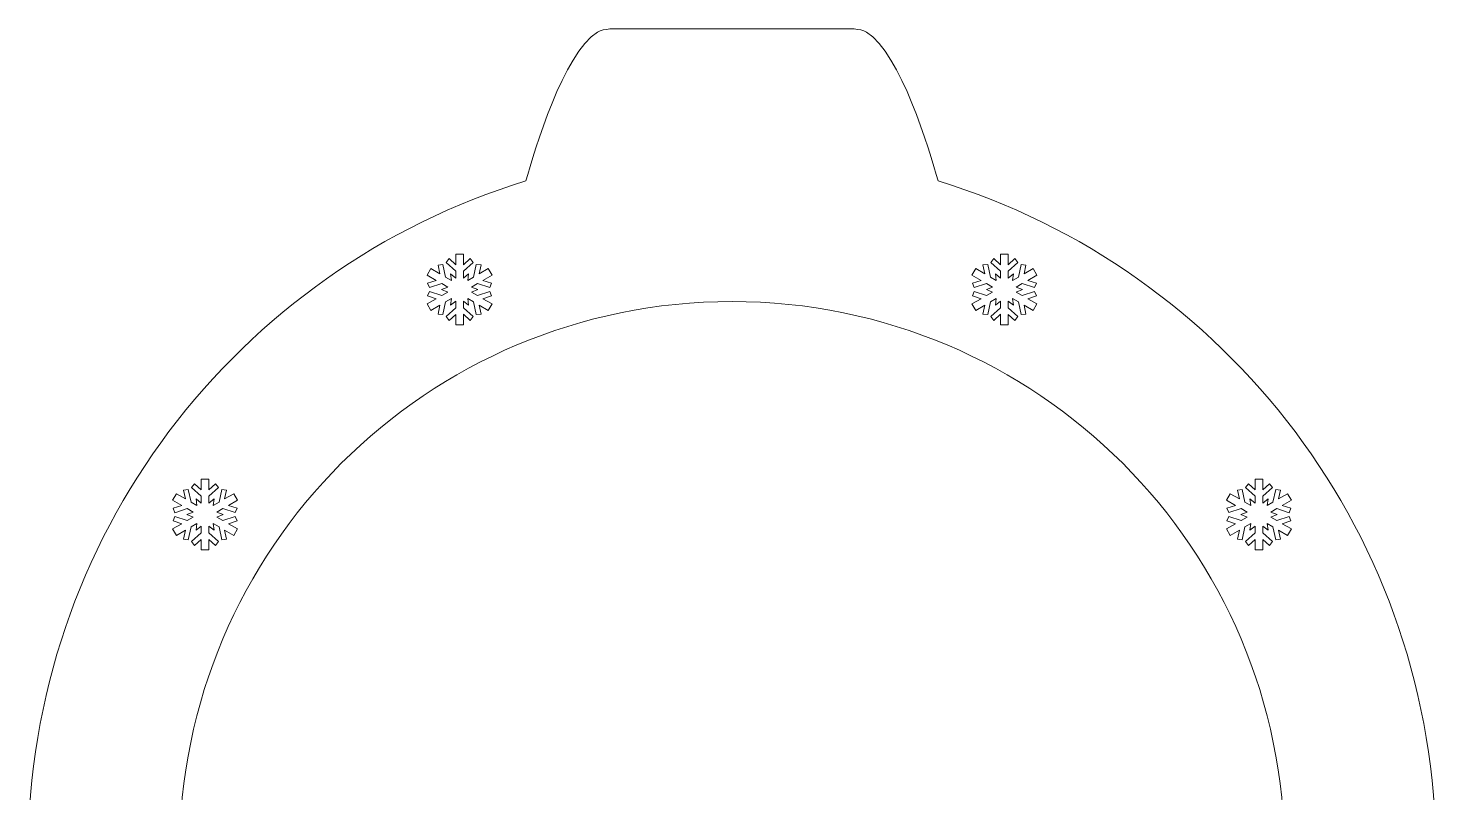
# Model space of a CAD drawing. Header units: centimetres. Extents: x -78 to 86, y -19 to 11.
# Drawn here: x -78.25 to -50.19, y -4.02 to 11.23 of the extents above; entities that cross this region are included whole.
import ezdxf

# ---------------------------------------------------------------- set-up
doc = ezdxf.new("R2010")
doc.units = ezdxf.units.CM
doc.header["$MEASUREMENT"] = 0
doc.layers.add('layer 1', color=7, linetype='Continuous')

msp = doc.modelspace()

# ---------------------------------------------------------------- linework, layer by layer
at = {"layer": 'layer 1', "color": 230, "lineweight": 9}
for points, knots in [([(-64.21886, 11.21754), (-64.21886, 11.21754), (-66.37384, 11.21754), (-66.37384, 11.21754), (-66.37384, 11.21754), (-66.55862, 11.21754), (-66.76647, 11.23054), (-66.89794, 11.15018), (-66.89794, 11.15018), (-67.58536, 10.73002), (-68.15182, 8.79313), (-68.32711, 8.18493), (-68.32711, 8.18493), (-68.32711, 8.18493), (-68.32596, 8.18457), (-68.32596, 8.18457), (-68.32596, 8.18457), (-74.06984, 6.4285), (-78.24772, 1.08602), (-78.24772, -5.23281), (-78.24772, -5.23281), (-78.24772, -12.98073), (-71.96678, -19.26166), (-64.21886, -19.26166), (-64.21886, -19.26166), (-56.47093, -19.26166), (-50.19001, -12.98073), (-50.19001, -5.23281), (-50.19001, -5.23281), (-50.19001, 1.08602), (-54.36786, 6.4285), (-60.11176, 8.18457), (-60.11176, 8.18457), (-60.11176, 8.18457), (-60.11061, 8.18493), (-60.11061, 8.18493), (-60.11061, 8.18493), (-60.2859, 8.79313), (-60.85236, 10.73002), (-61.53978, 11.15018), (-61.53978, 11.15018), (-61.67125, 11.23054), (-61.8791, 11.21754), (-62.06388, 11.21754), (-62.06388, 11.21754), (-62.06388, 11.21754), (-64.21886, 11.21754), (-64.21886, 11.21754)], [0, 0, 0, 0, 0.07692308, 0.07692308, 0.07692308, 0.07692308, 0.15384615, 0.15384615, 0.15384615, 0.15384615, 0.23076923, 0.23076923, 0.23076923, 0.23076923, 0.30769231, 0.30769231, 0.30769231, 0.30769231, 0.38461538, 0.38461538, 0.38461538, 0.38461538, 0.46153846, 0.46153846, 0.46153846, 0.46153846, 0.53846154, 0.53846154, 0.53846154, 0.53846154, 0.61538462, 0.61538462, 0.61538462, 0.61538462, 0.69230769, 0.69230769, 0.69230769, 0.69230769, 0.76923077, 0.76923077, 0.76923077, 0.76923077, 0.84615385, 0.84615385, 0.84615385, 0.84615385, 1, 1, 1, 1]), ([(-69.80986, 5.83992), (-69.80986, 5.83992), (-69.92735, 5.77209), (-69.92735, 5.77209), (-69.92735, 5.77209), (-69.92735, 5.77209), (-69.98139, 5.51816), (-69.98139, 5.51816), (-69.98139, 5.51816), (-69.98139, 5.51816), (-70.07692, 5.53043), (-70.07692, 5.53043), (-70.07692, 5.53043), (-70.07692, 5.53043), (-70.03923, 5.70748), (-70.03923, 5.70748), (-70.03923, 5.70748), (-70.03923, 5.70748), (-70.21976, 5.60326), (-70.21976, 5.60326), (-70.21976, 5.60326), (-70.21976, 5.60326), (-70.29437, 5.73249), (-70.29437, 5.73249), (-70.29437, 5.73249), (-70.29437, 5.73249), (-70.11387, 5.8367), (-70.11387, 5.8367), (-70.11387, 5.8367), (-70.11387, 5.8367), (-70.2858, 5.89249), (-70.2858, 5.89249), (-70.2858, 5.89249), (-70.2858, 5.89249), (-70.24868, 5.98137), (-70.24868, 5.98137), (-70.24868, 5.98137), (-70.24868, 5.98137), (-70.00196, 5.9013), (-70.00196, 5.9013), (-70.00196, 5.9013), (-70.00196, 5.9013), (-69.88444, 5.96916), (-69.88444, 5.96916), (-69.88444, 5.96916), (-69.88444, 5.96916), (-70.00837, 6.0194), (-70.00837, 6.0194), (-70.00837, 6.0194), (-70.00837, 6.0194), (-69.88446, 6.06963), (-69.88446, 6.06963), (-69.88446, 6.06963), (-69.88446, 6.06963), (-70.00196, 6.13746), (-70.00196, 6.13746), (-70.00196, 6.13746), (-70.00196, 6.13746), (-70.24889, 6.0573), (-70.24889, 6.0573), (-70.24889, 6.0573), (-70.24889, 6.0573), (-70.28603, 6.14617), (-70.28603, 6.14617), (-70.28603, 6.14617), (-70.28603, 6.14617), (-70.11385, 6.20207), (-70.11385, 6.20207), (-70.11385, 6.20207), (-70.11385, 6.20207), (-70.29437, 6.30627), (-70.29437, 6.30627), (-70.29437, 6.30627), (-70.29437, 6.30627), (-70.21976, 6.4355), (-70.21976, 6.4355), (-70.21976, 6.4355), (-70.21976, 6.4355), (-70.03927, 6.33129), (-70.03927, 6.33129), (-70.03927, 6.33129), (-70.03927, 6.33129), (-70.07691, 6.5081), (-70.07691, 6.5081), (-70.07691, 6.5081), (-70.07691, 6.5081), (-69.98138, 6.52041), (-69.98138, 6.52041), (-69.98138, 6.52041), (-69.98138, 6.52041), (-69.92735, 6.26669), (-69.92735, 6.26669), (-69.92735, 6.26669), (-69.92735, 6.26669), (-69.80985, 6.19884), (-69.80985, 6.19884), (-69.80985, 6.19884), (-69.80985, 6.19884), (-69.8283, 6.33128), (-69.8283, 6.33128), (-69.8283, 6.33128), (-69.8283, 6.33128), (-69.72285, 6.2491), (-69.72285, 6.2491), (-69.72285, 6.2491), (-69.72285, 6.2491), (-69.72285, 6.38477), (-69.72285, 6.38477), (-69.72285, 6.38477), (-69.72285, 6.38477), (-69.91573, 6.55854), (-69.91573, 6.55854), (-69.91573, 6.55854), (-69.91573, 6.55854), (-69.85733, 6.63514), (-69.85733, 6.63514), (-69.85733, 6.63514), (-69.85733, 6.63514), (-69.72285, 6.51397), (-69.72285, 6.51397), (-69.72285, 6.51397), (-69.72285, 6.51397), (-69.72285, 6.72241), (-69.72285, 6.72241), (-69.72285, 6.72241), (-69.72285, 6.72241), (-69.57363, 6.72241), (-69.57363, 6.72241), (-69.57363, 6.72241), (-69.57363, 6.72241), (-69.57363, 6.514), (-69.57363, 6.514), (-69.57363, 6.514), (-69.57363, 6.514), (-69.43933, 6.635), (-69.43933, 6.635), (-69.43933, 6.635), (-69.43933, 6.635), (-69.38093, 6.5584), (-69.38093, 6.5584), (-69.38093, 6.5584), (-69.38093, 6.5584), (-69.57363, 6.38477), (-69.57363, 6.38477), (-69.57363, 6.38477), (-69.57363, 6.38477), (-69.57363, 6.2491), (-69.57363, 6.2491), (-69.57363, 6.2491), (-69.57363, 6.2491), (-69.46818, 6.33128), (-69.46818, 6.33128), (-69.46818, 6.33128), (-69.46818, 6.33128), (-69.48663, 6.19884), (-69.48663, 6.19884), (-69.48663, 6.19884), (-69.48663, 6.19884), (-69.36912, 6.26669), (-69.36912, 6.26669), (-69.36912, 6.26669), (-69.36912, 6.26669), (-69.31505, 6.52061), (-69.31505, 6.52061), (-69.31505, 6.52061), (-69.31505, 6.52061), (-69.21954, 6.50835), (-69.21954, 6.50835), (-69.21954, 6.50835), (-69.21954, 6.50835), (-69.25723, 6.33129), (-69.25723, 6.33129), (-69.25723, 6.33129), (-69.25723, 6.33129), (-69.07673, 6.4355), (-69.07673, 6.4355), (-69.07673, 6.4355), (-69.07673, 6.4355), (-69.00213, 6.30627), (-69.00213, 6.30627), (-69.00213, 6.30627), (-69.00213, 6.30627), (-69.18259, 6.20208), (-69.18259, 6.20208), (-69.18259, 6.20208), (-69.18259, 6.20208), (-69.01067, 6.14628), (-69.01067, 6.14628), (-69.01067, 6.14628), (-69.01067, 6.14628), (-69.04778, 6.05741), (-69.04778, 6.05741), (-69.04778, 6.05741), (-69.04778, 6.05741), (-69.29449, 6.13748), (-69.29449, 6.13748), (-69.29449, 6.13748), (-69.29449, 6.13748), (-69.41201, 6.06962), (-69.41201, 6.06962), (-69.41201, 6.06962), (-69.41201, 6.06962), (-69.28812, 6.0194), (-69.28812, 6.0194), (-69.28812, 6.0194), (-69.28812, 6.0194), (-69.41202, 5.96916), (-69.41202, 5.96916), (-69.41202, 5.96916), (-69.41202, 5.96916), (-69.29453, 5.90133), (-69.29453, 5.90133), (-69.29453, 5.90133), (-69.29453, 5.90133), (-69.04756, 5.98148), (-69.04756, 5.98148), (-69.04756, 5.98148), (-69.04756, 5.98148), (-69.01043, 5.89262), (-69.01043, 5.89262), (-69.01043, 5.89262), (-69.01043, 5.89262), (-69.18264, 5.83672), (-69.18264, 5.83672), (-69.18264, 5.83672), (-69.18264, 5.83672), (-69.0021, 5.7325), (-69.0021, 5.7325), (-69.0021, 5.7325), (-69.0021, 5.7325), (-69.07671, 5.60327), (-69.07671, 5.60327), (-69.07671, 5.60327), (-69.07671, 5.60327), (-69.25717, 5.70747), (-69.25717, 5.70747), (-69.25717, 5.70747), (-69.25717, 5.70747), (-69.21954, 5.53069), (-69.21954, 5.53069), (-69.21954, 5.53069), (-69.21954, 5.53069), (-69.31507, 5.5184), (-69.31507, 5.5184), (-69.31507, 5.5184), (-69.31507, 5.5184), (-69.36909, 5.77206), (-69.36909, 5.77206), (-69.36909, 5.77206), (-69.36909, 5.77206), (-69.48662, 5.83992), (-69.48662, 5.83992), (-69.48662, 5.83992), (-69.48662, 5.83992), (-69.46818, 5.70752), (-69.46818, 5.70752), (-69.46818, 5.70752), (-69.46818, 5.70752), (-69.57363, 5.78969), (-69.57363, 5.78969), (-69.57363, 5.78969), (-69.57363, 5.78969), (-69.57363, 5.65404), (-69.57363, 5.65404), (-69.57363, 5.65404), (-69.57363, 5.65404), (-69.38073, 5.48024), (-69.38073, 5.48024), (-69.38073, 5.48024), (-69.38073, 5.48024), (-69.43912, 5.40365), (-69.43912, 5.40365), (-69.43912, 5.40365), (-69.43912, 5.40365), (-69.57363, 5.52484), (-69.57363, 5.52484), (-69.57363, 5.52484), (-69.57363, 5.52484), (-69.57363, 5.31639), (-69.57363, 5.31639), (-69.57363, 5.31639), (-69.57363, 5.31639), (-69.72285, 5.31639), (-69.72285, 5.31639), (-69.72285, 5.31639), (-69.72285, 5.31639), (-69.72285, 5.52478), (-69.72285, 5.52478), (-69.72285, 5.52478), (-69.72285, 5.52478), (-69.85711, 5.4038), (-69.85711, 5.4038), (-69.85711, 5.4038), (-69.85711, 5.4038), (-69.91553, 5.48037), (-69.91553, 5.48037), (-69.91553, 5.48037), (-69.91553, 5.48037), (-69.72285, 5.65398), (-69.72285, 5.65398), (-69.72285, 5.65398), (-69.72285, 5.65398), (-69.72285, 5.78969), (-69.72285, 5.78969), (-69.72285, 5.78969), (-69.72285, 5.78969), (-69.8283, 5.70752), (-69.8283, 5.70752), (-69.8283, 5.70752), (-69.8283, 5.70752), (-69.80986, 5.83992), (-69.80986, 5.83992)], [0, 0, 0, 0, 0.01265823, 0.01265823, 0.01265823, 0.01265823, 0.02531646, 0.02531646, 0.02531646, 0.02531646, 0.03797468, 0.03797468, 0.03797468, 0.03797468, 0.05063291, 0.05063291, 0.05063291, 0.05063291, 0.06329114, 0.06329114, 0.06329114, 0.06329114, 0.07594937, 0.07594937, 0.07594937, 0.07594937, 0.08860759, 0.08860759, 0.08860759, 0.08860759, 0.10126582, 0.10126582, 0.10126582, 0.10126582, 0.11392405, 0.11392405, 0.11392405, 0.11392405, 0.12658228, 0.12658228, 0.12658228, 0.12658228, 0.13924051, 0.13924051, 0.13924051, 0.13924051, 0.15189873, 0.15189873, 0.15189873, 0.15189873, 0.16455696, 0.16455696, 0.16455696, 0.16455696, 0.17721519, 0.17721519, 0.17721519, 0.17721519, 0.18987342, 0.18987342, 0.18987342, 0.18987342, 0.20253165, 0.20253165, 0.20253165, 0.20253165, 0.21518987, 0.21518987, 0.21518987, 0.21518987, 0.2278481, 0.2278481, 0.2278481, 0.2278481, 0.24050633, 0.24050633, 0.24050633, 0.24050633, 0.25316456, 0.25316456, 0.25316456, 0.25316456, 0.26582278, 0.26582278, 0.26582278, 0.26582278, 0.27848101, 0.27848101, 0.27848101, 0.27848101, 0.29113924, 0.29113924, 0.29113924, 0.29113924, 0.30379747, 0.30379747, 0.30379747, 0.30379747, 0.3164557, 0.3164557, 0.3164557, 0.3164557, 0.32911392, 0.32911392, 0.32911392, 0.32911392, 0.34177215, 0.34177215, 0.34177215, 0.34177215, 0.35443038, 0.35443038, 0.35443038, 0.35443038, 0.36708861, 0.36708861, 0.36708861, 0.36708861, 0.37974684, 0.37974684, 0.37974684, 0.37974684, 0.39240506, 0.39240506, 0.39240506, 0.39240506, 0.40506329, 0.40506329, 0.40506329, 0.40506329, 0.41772152, 0.41772152, 0.41772152, 0.41772152, 0.43037975, 0.43037975, 0.43037975, 0.43037975, 0.44303797, 0.44303797, 0.44303797, 0.44303797, 0.4556962, 0.4556962, 0.4556962, 0.4556962, 0.46835443, 0.46835443, 0.46835443, 0.46835443, 0.48101266, 0.48101266, 0.48101266, 0.48101266, 0.49367089, 0.49367089, 0.49367089, 0.49367089, 0.50632911, 0.50632911, 0.50632911, 0.50632911, 0.51898734, 0.51898734, 0.51898734, 0.51898734, 0.53164557, 0.53164557, 0.53164557, 0.53164557, 0.5443038, 0.5443038, 0.5443038, 0.5443038, 0.55696203, 0.55696203, 0.55696203, 0.55696203, 0.56962025, 0.56962025, 0.56962025, 0.56962025, 0.58227848, 0.58227848, 0.58227848, 0.58227848, 0.59493671, 0.59493671, 0.59493671, 0.59493671, 0.60759494, 0.60759494, 0.60759494, 0.60759494, 0.62025316, 0.62025316, 0.62025316, 0.62025316, 0.63291139, 0.63291139, 0.63291139, 0.63291139, 0.64556962, 0.64556962, 0.64556962, 0.64556962, 0.65822785, 0.65822785, 0.65822785, 0.65822785, 0.67088608, 0.67088608, 0.67088608, 0.67088608, 0.6835443, 0.6835443, 0.6835443, 0.6835443, 0.69620253, 0.69620253, 0.69620253, 0.69620253, 0.70886076, 0.70886076, 0.70886076, 0.70886076, 0.72151899, 0.72151899, 0.72151899, 0.72151899, 0.73417722, 0.73417722, 0.73417722, 0.73417722, 0.74683544, 0.74683544, 0.74683544, 0.74683544, 0.75949367, 0.75949367, 0.75949367, 0.75949367, 0.7721519, 0.7721519, 0.7721519, 0.7721519, 0.78481013, 0.78481013, 0.78481013, 0.78481013, 0.79746835, 0.79746835, 0.79746835, 0.79746835, 0.81012658, 0.81012658, 0.81012658, 0.81012658, 0.82278481, 0.82278481, 0.82278481, 0.82278481, 0.83544304, 0.83544304, 0.83544304, 0.83544304, 0.84810127, 0.84810127, 0.84810127, 0.84810127, 0.86075949, 0.86075949, 0.86075949, 0.86075949, 0.87341772, 0.87341772, 0.87341772, 0.87341772, 0.88607595, 0.88607595, 0.88607595, 0.88607595, 0.89873418, 0.89873418, 0.89873418, 0.89873418, 0.91139241, 0.91139241, 0.91139241, 0.91139241, 0.92405063, 0.92405063, 0.92405063, 0.92405063, 0.93670886, 0.93670886, 0.93670886, 0.93670886, 0.94936709, 0.94936709, 0.94936709, 0.94936709, 0.96202532, 0.96202532, 0.96202532, 0.96202532, 0.97468354, 0.97468354, 0.97468354, 0.97468354, 1, 1, 1, 1]), ([(-58.62782, 5.83992), (-58.62782, 5.83992), (-58.51033, 5.77209), (-58.51033, 5.77209), (-58.51033, 5.77209), (-58.51033, 5.77209), (-58.45628, 5.51816), (-58.45628, 5.51816), (-58.45628, 5.51816), (-58.45628, 5.51816), (-58.36076, 5.53043), (-58.36076, 5.53043), (-58.36076, 5.53043), (-58.36076, 5.53043), (-58.39845, 5.70748), (-58.39845, 5.70748), (-58.39845, 5.70748), (-58.39845, 5.70748), (-58.21791, 5.60326), (-58.21791, 5.60326), (-58.21791, 5.60326), (-58.21791, 5.60326), (-58.1433, 5.73249), (-58.1433, 5.73249), (-58.1433, 5.73249), (-58.1433, 5.73249), (-58.32381, 5.8367), (-58.32381, 5.8367), (-58.32381, 5.8367), (-58.32381, 5.8367), (-58.15187, 5.89249), (-58.15187, 5.89249), (-58.15187, 5.89249), (-58.15187, 5.89249), (-58.18898, 5.98137), (-58.18898, 5.98137), (-58.18898, 5.98137), (-58.18898, 5.98137), (-58.43571, 5.9013), (-58.43571, 5.9013), (-58.43571, 5.9013), (-58.43571, 5.9013), (-58.55322, 5.96916), (-58.55322, 5.96916), (-58.55322, 5.96916), (-58.55322, 5.96916), (-58.42931, 6.0194), (-58.42931, 6.0194), (-58.42931, 6.0194), (-58.42931, 6.0194), (-58.5532, 6.06963), (-58.5532, 6.06963), (-58.5532, 6.06963), (-58.5532, 6.06963), (-58.43571, 6.13746), (-58.43571, 6.13746), (-58.43571, 6.13746), (-58.43571, 6.13746), (-58.18878, 6.0573), (-58.18878, 6.0573), (-58.18878, 6.0573), (-58.18878, 6.0573), (-58.15165, 6.14617), (-58.15165, 6.14617), (-58.15165, 6.14617), (-58.15165, 6.14617), (-58.32382, 6.20207), (-58.32382, 6.20207), (-58.32382, 6.20207), (-58.32382, 6.20207), (-58.1433, 6.30627), (-58.1433, 6.30627), (-58.1433, 6.30627), (-58.1433, 6.30627), (-58.21791, 6.4355), (-58.21791, 6.4355), (-58.21791, 6.4355), (-58.21791, 6.4355), (-58.3984, 6.33129), (-58.3984, 6.33129), (-58.3984, 6.33129), (-58.3984, 6.33129), (-58.36076, 6.5081), (-58.36076, 6.5081), (-58.36076, 6.5081), (-58.36076, 6.5081), (-58.45629, 6.52041), (-58.45629, 6.52041), (-58.45629, 6.52041), (-58.45629, 6.52041), (-58.51032, 6.26669), (-58.51032, 6.26669), (-58.51032, 6.26669), (-58.51032, 6.26669), (-58.62783, 6.19884), (-58.62783, 6.19884), (-58.62783, 6.19884), (-58.62783, 6.19884), (-58.60937, 6.33128), (-58.60937, 6.33128), (-58.60937, 6.33128), (-58.60937, 6.33128), (-58.71482, 6.2491), (-58.71482, 6.2491), (-58.71482, 6.2491), (-58.71482, 6.2491), (-58.71482, 6.38477), (-58.71482, 6.38477), (-58.71482, 6.38477), (-58.71482, 6.38477), (-58.52194, 6.55854), (-58.52194, 6.55854), (-58.52194, 6.55854), (-58.52194, 6.55854), (-58.58033, 6.63514), (-58.58033, 6.63514), (-58.58033, 6.63514), (-58.58033, 6.63514), (-58.71482, 6.51397), (-58.71482, 6.51397), (-58.71482, 6.51397), (-58.71482, 6.51397), (-58.71482, 6.72241), (-58.71482, 6.72241), (-58.71482, 6.72241), (-58.71482, 6.72241), (-58.86403, 6.72241), (-58.86403, 6.72241), (-58.86403, 6.72241), (-58.86403, 6.72241), (-58.86403, 6.514), (-58.86403, 6.514), (-58.86403, 6.514), (-58.86403, 6.514), (-58.99834, 6.635), (-58.99834, 6.635), (-58.99834, 6.635), (-58.99834, 6.635), (-59.05673, 6.5584), (-59.05673, 6.5584), (-59.05673, 6.5584), (-59.05673, 6.5584), (-58.86403, 6.38477), (-58.86403, 6.38477), (-58.86403, 6.38477), (-58.86403, 6.38477), (-58.86403, 6.2491), (-58.86403, 6.2491), (-58.86403, 6.2491), (-58.86403, 6.2491), (-58.96948, 6.33128), (-58.96948, 6.33128), (-58.96948, 6.33128), (-58.96948, 6.33128), (-58.95103, 6.19884), (-58.95103, 6.19884), (-58.95103, 6.19884), (-58.95103, 6.19884), (-59.06856, 6.26669), (-59.06856, 6.26669), (-59.06856, 6.26669), (-59.06856, 6.26669), (-59.12261, 6.52061), (-59.12261, 6.52061), (-59.12261, 6.52061), (-59.12261, 6.52061), (-59.21812, 6.50835), (-59.21812, 6.50835), (-59.21812, 6.50835), (-59.21812, 6.50835), (-59.18043, 6.33129), (-59.18043, 6.33129), (-59.18043, 6.33129), (-59.18043, 6.33129), (-59.36093, 6.4355), (-59.36093, 6.4355), (-59.36093, 6.4355), (-59.36093, 6.4355), (-59.43554, 6.30627), (-59.43554, 6.30627), (-59.43554, 6.30627), (-59.43554, 6.30627), (-59.25508, 6.20208), (-59.25508, 6.20208), (-59.25508, 6.20208), (-59.25508, 6.20208), (-59.427, 6.14628), (-59.427, 6.14628), (-59.427, 6.14628), (-59.427, 6.14628), (-59.38989, 6.05741), (-59.38989, 6.05741), (-59.38989, 6.05741), (-59.38989, 6.05741), (-59.14318, 6.13748), (-59.14318, 6.13748), (-59.14318, 6.13748), (-59.14318, 6.13748), (-59.02565, 6.06962), (-59.02565, 6.06962), (-59.02565, 6.06962), (-59.02565, 6.06962), (-59.14956, 6.0194), (-59.14956, 6.0194), (-59.14956, 6.0194), (-59.14956, 6.0194), (-59.02564, 5.96916), (-59.02564, 5.96916), (-59.02564, 5.96916), (-59.02564, 5.96916), (-59.14314, 5.90133), (-59.14314, 5.90133), (-59.14314, 5.90133), (-59.14314, 5.90133), (-59.39011, 5.98148), (-59.39011, 5.98148), (-59.39011, 5.98148), (-59.39011, 5.98148), (-59.42724, 5.89262), (-59.42724, 5.89262), (-59.42724, 5.89262), (-59.42724, 5.89262), (-59.25503, 5.83672), (-59.25503, 5.83672), (-59.25503, 5.83672), (-59.25503, 5.83672), (-59.43556, 5.7325), (-59.43556, 5.7325), (-59.43556, 5.7325), (-59.43556, 5.7325), (-59.36095, 5.60327), (-59.36095, 5.60327), (-59.36095, 5.60327), (-59.36095, 5.60327), (-59.18049, 5.70747), (-59.18049, 5.70747), (-59.18049, 5.70747), (-59.18049, 5.70747), (-59.21812, 5.53069), (-59.21812, 5.53069), (-59.21812, 5.53069), (-59.21812, 5.53069), (-59.12259, 5.5184), (-59.12259, 5.5184), (-59.12259, 5.5184), (-59.12259, 5.5184), (-59.06858, 5.77206), (-59.06858, 5.77206), (-59.06858, 5.77206), (-59.06858, 5.77206), (-58.95105, 5.83992), (-58.95105, 5.83992), (-58.95105, 5.83992), (-58.95105, 5.83992), (-58.96948, 5.70752), (-58.96948, 5.70752), (-58.96948, 5.70752), (-58.96948, 5.70752), (-58.86403, 5.78969), (-58.86403, 5.78969), (-58.86403, 5.78969), (-58.86403, 5.78969), (-58.86403, 5.65404), (-58.86403, 5.65404), (-58.86403, 5.65404), (-58.86403, 5.65404), (-59.05694, 5.48024), (-59.05694, 5.48024), (-59.05694, 5.48024), (-59.05694, 5.48024), (-58.99854, 5.40365), (-58.99854, 5.40365), (-58.99854, 5.40365), (-58.99854, 5.40365), (-58.86403, 5.52484), (-58.86403, 5.52484), (-58.86403, 5.52484), (-58.86403, 5.52484), (-58.86403, 5.31639), (-58.86403, 5.31639), (-58.86403, 5.31639), (-58.86403, 5.31639), (-58.71482, 5.31639), (-58.71482, 5.31639), (-58.71482, 5.31639), (-58.71482, 5.31639), (-58.71482, 5.52478), (-58.71482, 5.52478), (-58.71482, 5.52478), (-58.71482, 5.52478), (-58.58055, 5.4038), (-58.58055, 5.4038), (-58.58055, 5.4038), (-58.58055, 5.4038), (-58.52213, 5.48037), (-58.52213, 5.48037), (-58.52213, 5.48037), (-58.52213, 5.48037), (-58.71482, 5.65398), (-58.71482, 5.65398), (-58.71482, 5.65398), (-58.71482, 5.65398), (-58.71482, 5.78969), (-58.71482, 5.78969), (-58.71482, 5.78969), (-58.71482, 5.78969), (-58.60937, 5.70752), (-58.60937, 5.70752), (-58.60937, 5.70752), (-58.60937, 5.70752), (-58.62782, 5.83992), (-58.62782, 5.83992)], [0, 0, 0, 0, 0.01265823, 0.01265823, 0.01265823, 0.01265823, 0.02531646, 0.02531646, 0.02531646, 0.02531646, 0.03797468, 0.03797468, 0.03797468, 0.03797468, 0.05063291, 0.05063291, 0.05063291, 0.05063291, 0.06329114, 0.06329114, 0.06329114, 0.06329114, 0.07594937, 0.07594937, 0.07594937, 0.07594937, 0.08860759, 0.08860759, 0.08860759, 0.08860759, 0.10126582, 0.10126582, 0.10126582, 0.10126582, 0.11392405, 0.11392405, 0.11392405, 0.11392405, 0.12658228, 0.12658228, 0.12658228, 0.12658228, 0.13924051, 0.13924051, 0.13924051, 0.13924051, 0.15189873, 0.15189873, 0.15189873, 0.15189873, 0.16455696, 0.16455696, 0.16455696, 0.16455696, 0.17721519, 0.17721519, 0.17721519, 0.17721519, 0.18987342, 0.18987342, 0.18987342, 0.18987342, 0.20253165, 0.20253165, 0.20253165, 0.20253165, 0.21518987, 0.21518987, 0.21518987, 0.21518987, 0.2278481, 0.2278481, 0.2278481, 0.2278481, 0.24050633, 0.24050633, 0.24050633, 0.24050633, 0.25316456, 0.25316456, 0.25316456, 0.25316456, 0.26582278, 0.26582278, 0.26582278, 0.26582278, 0.27848101, 0.27848101, 0.27848101, 0.27848101, 0.29113924, 0.29113924, 0.29113924, 0.29113924, 0.30379747, 0.30379747, 0.30379747, 0.30379747, 0.3164557, 0.3164557, 0.3164557, 0.3164557, 0.32911392, 0.32911392, 0.32911392, 0.32911392, 0.34177215, 0.34177215, 0.34177215, 0.34177215, 0.35443038, 0.35443038, 0.35443038, 0.35443038, 0.36708861, 0.36708861, 0.36708861, 0.36708861, 0.37974684, 0.37974684, 0.37974684, 0.37974684, 0.39240506, 0.39240506, 0.39240506, 0.39240506, 0.40506329, 0.40506329, 0.40506329, 0.40506329, 0.41772152, 0.41772152, 0.41772152, 0.41772152, 0.43037975, 0.43037975, 0.43037975, 0.43037975, 0.44303797, 0.44303797, 0.44303797, 0.44303797, 0.4556962, 0.4556962, 0.4556962, 0.4556962, 0.46835443, 0.46835443, 0.46835443, 0.46835443, 0.48101266, 0.48101266, 0.48101266, 0.48101266, 0.49367089, 0.49367089, 0.49367089, 0.49367089, 0.50632911, 0.50632911, 0.50632911, 0.50632911, 0.51898734, 0.51898734, 0.51898734, 0.51898734, 0.53164557, 0.53164557, 0.53164557, 0.53164557, 0.5443038, 0.5443038, 0.5443038, 0.5443038, 0.55696203, 0.55696203, 0.55696203, 0.55696203, 0.56962025, 0.56962025, 0.56962025, 0.56962025, 0.58227848, 0.58227848, 0.58227848, 0.58227848, 0.59493671, 0.59493671, 0.59493671, 0.59493671, 0.60759494, 0.60759494, 0.60759494, 0.60759494, 0.62025316, 0.62025316, 0.62025316, 0.62025316, 0.63291139, 0.63291139, 0.63291139, 0.63291139, 0.64556962, 0.64556962, 0.64556962, 0.64556962, 0.65822785, 0.65822785, 0.65822785, 0.65822785, 0.67088608, 0.67088608, 0.67088608, 0.67088608, 0.6835443, 0.6835443, 0.6835443, 0.6835443, 0.69620253, 0.69620253, 0.69620253, 0.69620253, 0.70886076, 0.70886076, 0.70886076, 0.70886076, 0.72151899, 0.72151899, 0.72151899, 0.72151899, 0.73417722, 0.73417722, 0.73417722, 0.73417722, 0.74683544, 0.74683544, 0.74683544, 0.74683544, 0.75949367, 0.75949367, 0.75949367, 0.75949367, 0.7721519, 0.7721519, 0.7721519, 0.7721519, 0.78481013, 0.78481013, 0.78481013, 0.78481013, 0.79746835, 0.79746835, 0.79746835, 0.79746835, 0.81012658, 0.81012658, 0.81012658, 0.81012658, 0.82278481, 0.82278481, 0.82278481, 0.82278481, 0.83544304, 0.83544304, 0.83544304, 0.83544304, 0.84810127, 0.84810127, 0.84810127, 0.84810127, 0.86075949, 0.86075949, 0.86075949, 0.86075949, 0.87341772, 0.87341772, 0.87341772, 0.87341772, 0.88607595, 0.88607595, 0.88607595, 0.88607595, 0.89873418, 0.89873418, 0.89873418, 0.89873418, 0.91139241, 0.91139241, 0.91139241, 0.91139241, 0.92405063, 0.92405063, 0.92405063, 0.92405063, 0.93670886, 0.93670886, 0.93670886, 0.93670886, 0.94936709, 0.94936709, 0.94936709, 0.94936709, 0.96202532, 0.96202532, 0.96202532, 0.96202532, 0.97468354, 0.97468354, 0.97468354, 0.97468354, 1, 1, 1, 1]), ([(-64.21886, 5.77989), (-58.1367, 5.77989), (-53.20616, 0.84933), (-53.20616, -5.23281), (-53.20616, -5.23281), (-53.20616, -11.31495), (-58.1367, -16.2455), (-64.21886, -16.2455), (-64.21886, -16.2455), (-70.301, -16.2455), (-75.23155, -11.31495), (-75.23155, -5.23281), (-75.23155, -5.23281), (-75.23155, 0.84933), (-70.301, 5.77989), (-64.21886, 5.77989)], [0, 0, 0, 0, 0.2, 0.2, 0.2, 0.2, 0.4, 0.4, 0.4, 0.4, 0.6, 0.6, 0.6, 0.6, 1, 1, 1, 1]), ([(-74.88377, 1.35313), (-74.88377, 1.35313), (-75.00125, 1.2853), (-75.00125, 1.2853), (-75.00125, 1.2853), (-75.00125, 1.2853), (-75.05533, 1.03136), (-75.05533, 1.03136), (-75.05533, 1.03136), (-75.05533, 1.03136), (-75.15084, 1.04364), (-75.15084, 1.04364), (-75.15084, 1.04364), (-75.15084, 1.04364), (-75.11315, 1.2207), (-75.11315, 1.2207), (-75.11315, 1.2207), (-75.11315, 1.2207), (-75.29367, 1.11648), (-75.29367, 1.11648), (-75.29367, 1.11648), (-75.29367, 1.11648), (-75.36829, 1.24569), (-75.36829, 1.24569), (-75.36829, 1.24569), (-75.36829, 1.24569), (-75.18778, 1.34991), (-75.18778, 1.34991), (-75.18778, 1.34991), (-75.18778, 1.34991), (-75.35972, 1.40571), (-75.35972, 1.40571), (-75.35972, 1.40571), (-75.35972, 1.40571), (-75.32261, 1.49457), (-75.32261, 1.49457), (-75.32261, 1.49457), (-75.32261, 1.49457), (-75.07589, 1.41449), (-75.07589, 1.41449), (-75.07589, 1.41449), (-75.07589, 1.41449), (-74.95836, 1.48236), (-74.95836, 1.48236), (-74.95836, 1.48236), (-74.95836, 1.48236), (-75.08228, 1.53261), (-75.08228, 1.53261), (-75.08228, 1.53261), (-75.08228, 1.53261), (-74.95838, 1.58284), (-74.95838, 1.58284), (-74.95838, 1.58284), (-74.95838, 1.58284), (-75.07588, 1.65066), (-75.07588, 1.65066), (-75.07588, 1.65066), (-75.07588, 1.65066), (-75.32282, 1.5705), (-75.32282, 1.5705), (-75.32282, 1.5705), (-75.32282, 1.5705), (-75.35995, 1.65938), (-75.35995, 1.65938), (-75.35995, 1.65938), (-75.35995, 1.65938), (-75.18778, 1.71528), (-75.18778, 1.71528), (-75.18778, 1.71528), (-75.18778, 1.71528), (-75.36829, 1.81948), (-75.36829, 1.81948), (-75.36829, 1.81948), (-75.36829, 1.81948), (-75.29368, 1.9487), (-75.29368, 1.9487), (-75.29368, 1.9487), (-75.29368, 1.9487), (-75.11318, 1.84449), (-75.11318, 1.84449), (-75.11318, 1.84449), (-75.11318, 1.84449), (-75.15083, 2.0213), (-75.15083, 2.0213), (-75.15083, 2.0213), (-75.15083, 2.0213), (-75.0553, 2.03361), (-75.0553, 2.03361), (-75.0553, 2.03361), (-75.0553, 2.03361), (-75.00128, 1.77988), (-75.00128, 1.77988), (-75.00128, 1.77988), (-75.00128, 1.77988), (-74.88377, 1.71204), (-74.88377, 1.71204), (-74.88377, 1.71204), (-74.88377, 1.71204), (-74.90222, 1.84449), (-74.90222, 1.84449), (-74.90222, 1.84449), (-74.90222, 1.84449), (-74.79676, 1.7623), (-74.79676, 1.7623), (-74.79676, 1.7623), (-74.79676, 1.7623), (-74.79676, 1.89798), (-74.79676, 1.89798), (-74.79676, 1.89798), (-74.79676, 1.89798), (-74.98964, 2.07176), (-74.98964, 2.07176), (-74.98964, 2.07176), (-74.98964, 2.07176), (-74.93125, 2.14835), (-74.93125, 2.14835), (-74.93125, 2.14835), (-74.93125, 2.14835), (-74.79676, 2.02718), (-74.79676, 2.02718), (-74.79676, 2.02718), (-74.79676, 2.02718), (-74.79676, 2.23563), (-74.79676, 2.23563), (-74.79676, 2.23563), (-74.79676, 2.23563), (-74.64755, 2.23563), (-74.64755, 2.23563), (-74.64755, 2.23563), (-74.64755, 2.23563), (-74.64755, 2.0272), (-74.64755, 2.0272), (-74.64755, 2.0272), (-74.64755, 2.0272), (-74.51324, 2.14822), (-74.51324, 2.14822), (-74.51324, 2.14822), (-74.51324, 2.14822), (-74.45487, 2.07162), (-74.45487, 2.07162), (-74.45487, 2.07162), (-74.45487, 2.07162), (-74.64755, 1.898), (-74.64755, 1.898), (-74.64755, 1.898), (-74.64755, 1.898), (-74.64756, 1.7623), (-74.64756, 1.7623), (-74.64756, 1.7623), (-74.64756, 1.7623), (-74.54211, 1.84448), (-74.54211, 1.84448), (-74.54211, 1.84448), (-74.54211, 1.84448), (-74.56055, 1.71206), (-74.56055, 1.71206), (-74.56055, 1.71206), (-74.56055, 1.71206), (-74.44303, 1.77989), (-74.44303, 1.77989), (-74.44303, 1.77989), (-74.44303, 1.77989), (-74.38898, 2.03384), (-74.38898, 2.03384), (-74.38898, 2.03384), (-74.38898, 2.03384), (-74.29346, 2.02156), (-74.29346, 2.02156), (-74.29346, 2.02156), (-74.29346, 2.02156), (-74.33115, 1.8445), (-74.33115, 1.8445), (-74.33115, 1.8445), (-74.33115, 1.8445), (-74.15065, 1.94871), (-74.15065, 1.94871), (-74.15065, 1.94871), (-74.15065, 1.94871), (-74.07605, 1.81949), (-74.07605, 1.81949), (-74.07605, 1.81949), (-74.07605, 1.81949), (-74.2565, 1.71528), (-74.2565, 1.71528), (-74.2565, 1.71528), (-74.2565, 1.71528), (-74.08458, 1.65948), (-74.08458, 1.65948), (-74.08458, 1.65948), (-74.08458, 1.65948), (-74.1217, 1.57061), (-74.1217, 1.57061), (-74.1217, 1.57061), (-74.1217, 1.57061), (-74.36842, 1.65069), (-74.36842, 1.65069), (-74.36842, 1.65069), (-74.36842, 1.65069), (-74.48593, 1.58283), (-74.48593, 1.58283), (-74.48593, 1.58283), (-74.48593, 1.58283), (-74.36202, 1.53261), (-74.36202, 1.53261), (-74.36202, 1.53261), (-74.36202, 1.53261), (-74.48594, 1.48236), (-74.48594, 1.48236), (-74.48594, 1.48236), (-74.48594, 1.48236), (-74.36844, 1.41454), (-74.36844, 1.41454), (-74.36844, 1.41454), (-74.36844, 1.41454), (-74.12148, 1.4947), (-74.12148, 1.4947), (-74.12148, 1.4947), (-74.12148, 1.4947), (-74.08434, 1.40583), (-74.08434, 1.40583), (-74.08434, 1.40583), (-74.08434, 1.40583), (-74.25655, 1.34994), (-74.25655, 1.34994), (-74.25655, 1.34994), (-74.25655, 1.34994), (-74.07604, 1.2457), (-74.07604, 1.2457), (-74.07604, 1.2457), (-74.07604, 1.2457), (-74.15064, 1.11648), (-74.15064, 1.11648), (-74.15064, 1.11648), (-74.15064, 1.11648), (-74.3311, 1.22066), (-74.3311, 1.22066), (-74.3311, 1.22066), (-74.3311, 1.22066), (-74.29346, 1.0439), (-74.29346, 1.0439), (-74.29346, 1.0439), (-74.29346, 1.0439), (-74.38899, 1.03158), (-74.38899, 1.03158), (-74.38899, 1.03158), (-74.38899, 1.03158), (-74.443, 1.28526), (-74.443, 1.28526), (-74.443, 1.28526), (-74.443, 1.28526), (-74.56054, 1.35312), (-74.56054, 1.35312), (-74.56054, 1.35312), (-74.56054, 1.35312), (-74.5421, 1.22073), (-74.5421, 1.22073), (-74.5421, 1.22073), (-74.5421, 1.22073), (-74.64755, 1.30289), (-74.64755, 1.30289), (-74.64755, 1.30289), (-74.64755, 1.30289), (-74.64755, 1.16724), (-74.64755, 1.16724), (-74.64755, 1.16724), (-74.64755, 1.16724), (-74.45464, 0.99346), (-74.45464, 0.99346), (-74.45464, 0.99346), (-74.45464, 0.99346), (-74.51304, 0.91685), (-74.51304, 0.91685), (-74.51304, 0.91685), (-74.51304, 0.91685), (-74.64756, 1.03806), (-74.64756, 1.03806), (-74.64756, 1.03806), (-74.64756, 1.03806), (-74.64756, 0.82959), (-74.64756, 0.82959), (-74.64756, 0.82959), (-74.64756, 0.82959), (-74.79676, 0.82959), (-74.79676, 0.82959), (-74.79676, 0.82959), (-74.79676, 0.82959), (-74.79676, 1.03798), (-74.79676, 1.03798), (-74.79676, 1.03798), (-74.79676, 1.03798), (-74.93104, 0.917), (-74.93104, 0.917), (-74.93104, 0.917), (-74.93104, 0.917), (-74.98945, 0.99357), (-74.98945, 0.99357), (-74.98945, 0.99357), (-74.98945, 0.99357), (-74.79676, 1.16718), (-74.79676, 1.16718), (-74.79676, 1.16718), (-74.79676, 1.16718), (-74.79678, 1.30289), (-74.79678, 1.30289), (-74.79678, 1.30289), (-74.79678, 1.30289), (-74.90222, 1.22072), (-74.90222, 1.22072), (-74.90222, 1.22072), (-74.90222, 1.22072), (-74.88377, 1.35313), (-74.88377, 1.35313)], [0, 0, 0, 0, 0.01265823, 0.01265823, 0.01265823, 0.01265823, 0.02531646, 0.02531646, 0.02531646, 0.02531646, 0.03797468, 0.03797468, 0.03797468, 0.03797468, 0.05063291, 0.05063291, 0.05063291, 0.05063291, 0.06329114, 0.06329114, 0.06329114, 0.06329114, 0.07594937, 0.07594937, 0.07594937, 0.07594937, 0.08860759, 0.08860759, 0.08860759, 0.08860759, 0.10126582, 0.10126582, 0.10126582, 0.10126582, 0.11392405, 0.11392405, 0.11392405, 0.11392405, 0.12658228, 0.12658228, 0.12658228, 0.12658228, 0.13924051, 0.13924051, 0.13924051, 0.13924051, 0.15189873, 0.15189873, 0.15189873, 0.15189873, 0.16455696, 0.16455696, 0.16455696, 0.16455696, 0.17721519, 0.17721519, 0.17721519, 0.17721519, 0.18987342, 0.18987342, 0.18987342, 0.18987342, 0.20253165, 0.20253165, 0.20253165, 0.20253165, 0.21518987, 0.21518987, 0.21518987, 0.21518987, 0.2278481, 0.2278481, 0.2278481, 0.2278481, 0.24050633, 0.24050633, 0.24050633, 0.24050633, 0.25316456, 0.25316456, 0.25316456, 0.25316456, 0.26582278, 0.26582278, 0.26582278, 0.26582278, 0.27848101, 0.27848101, 0.27848101, 0.27848101, 0.29113924, 0.29113924, 0.29113924, 0.29113924, 0.30379747, 0.30379747, 0.30379747, 0.30379747, 0.3164557, 0.3164557, 0.3164557, 0.3164557, 0.32911392, 0.32911392, 0.32911392, 0.32911392, 0.34177215, 0.34177215, 0.34177215, 0.34177215, 0.35443038, 0.35443038, 0.35443038, 0.35443038, 0.36708861, 0.36708861, 0.36708861, 0.36708861, 0.37974684, 0.37974684, 0.37974684, 0.37974684, 0.39240506, 0.39240506, 0.39240506, 0.39240506, 0.40506329, 0.40506329, 0.40506329, 0.40506329, 0.41772152, 0.41772152, 0.41772152, 0.41772152, 0.43037975, 0.43037975, 0.43037975, 0.43037975, 0.44303797, 0.44303797, 0.44303797, 0.44303797, 0.4556962, 0.4556962, 0.4556962, 0.4556962, 0.46835443, 0.46835443, 0.46835443, 0.46835443, 0.48101266, 0.48101266, 0.48101266, 0.48101266, 0.49367089, 0.49367089, 0.49367089, 0.49367089, 0.50632911, 0.50632911, 0.50632911, 0.50632911, 0.51898734, 0.51898734, 0.51898734, 0.51898734, 0.53164557, 0.53164557, 0.53164557, 0.53164557, 0.5443038, 0.5443038, 0.5443038, 0.5443038, 0.55696203, 0.55696203, 0.55696203, 0.55696203, 0.56962025, 0.56962025, 0.56962025, 0.56962025, 0.58227848, 0.58227848, 0.58227848, 0.58227848, 0.59493671, 0.59493671, 0.59493671, 0.59493671, 0.60759494, 0.60759494, 0.60759494, 0.60759494, 0.62025316, 0.62025316, 0.62025316, 0.62025316, 0.63291139, 0.63291139, 0.63291139, 0.63291139, 0.64556962, 0.64556962, 0.64556962, 0.64556962, 0.65822785, 0.65822785, 0.65822785, 0.65822785, 0.67088608, 0.67088608, 0.67088608, 0.67088608, 0.6835443, 0.6835443, 0.6835443, 0.6835443, 0.69620253, 0.69620253, 0.69620253, 0.69620253, 0.70886076, 0.70886076, 0.70886076, 0.70886076, 0.72151899, 0.72151899, 0.72151899, 0.72151899, 0.73417722, 0.73417722, 0.73417722, 0.73417722, 0.74683544, 0.74683544, 0.74683544, 0.74683544, 0.75949367, 0.75949367, 0.75949367, 0.75949367, 0.7721519, 0.7721519, 0.7721519, 0.7721519, 0.78481013, 0.78481013, 0.78481013, 0.78481013, 0.79746835, 0.79746835, 0.79746835, 0.79746835, 0.81012658, 0.81012658, 0.81012658, 0.81012658, 0.82278481, 0.82278481, 0.82278481, 0.82278481, 0.83544304, 0.83544304, 0.83544304, 0.83544304, 0.84810127, 0.84810127, 0.84810127, 0.84810127, 0.86075949, 0.86075949, 0.86075949, 0.86075949, 0.87341772, 0.87341772, 0.87341772, 0.87341772, 0.88607595, 0.88607595, 0.88607595, 0.88607595, 0.89873418, 0.89873418, 0.89873418, 0.89873418, 0.91139241, 0.91139241, 0.91139241, 0.91139241, 0.92405063, 0.92405063, 0.92405063, 0.92405063, 0.93670886, 0.93670886, 0.93670886, 0.93670886, 0.94936709, 0.94936709, 0.94936709, 0.94936709, 0.96202532, 0.96202532, 0.96202532, 0.96202532, 0.97468354, 0.97468354, 0.97468354, 0.97468354, 1, 1, 1, 1]), ([(-53.55389, 1.35313), (-53.55389, 1.35313), (-53.43641, 1.2853), (-53.43641, 1.2853), (-53.43641, 1.2853), (-53.43641, 1.2853), (-53.38236, 1.03137), (-53.38236, 1.03137), (-53.38236, 1.03137), (-53.38236, 1.03137), (-53.28684, 1.04364), (-53.28684, 1.04364), (-53.28684, 1.04364), (-53.28684, 1.04364), (-53.32453, 1.2207), (-53.32453, 1.2207), (-53.32453, 1.2207), (-53.32453, 1.2207), (-53.144, 1.11648), (-53.144, 1.11648), (-53.144, 1.11648), (-53.144, 1.11648), (-53.06939, 1.2457), (-53.06939, 1.2457), (-53.06939, 1.2457), (-53.06939, 1.2457), (-53.24989, 1.34991), (-53.24989, 1.34991), (-53.24989, 1.34991), (-53.24989, 1.34991), (-53.07795, 1.40571), (-53.07795, 1.40571), (-53.07795, 1.40571), (-53.07795, 1.40571), (-53.11508, 1.49458), (-53.11508, 1.49458), (-53.11508, 1.49458), (-53.11508, 1.49458), (-53.36178, 1.41452), (-53.36178, 1.41452), (-53.36178, 1.41452), (-53.36178, 1.41452), (-53.47932, 1.48237), (-53.47932, 1.48237), (-53.47932, 1.48237), (-53.47932, 1.48237), (-53.35538, 1.53261), (-53.35538, 1.53261), (-53.35538, 1.53261), (-53.35538, 1.53261), (-53.47929, 1.58284), (-53.47929, 1.58284), (-53.47929, 1.58284), (-53.47929, 1.58284), (-53.36178, 1.65068), (-53.36178, 1.65068), (-53.36178, 1.65068), (-53.36178, 1.65068), (-53.11486, 1.57052), (-53.11486, 1.57052), (-53.11486, 1.57052), (-53.11486, 1.57052), (-53.07773, 1.65938), (-53.07773, 1.65938), (-53.07773, 1.65938), (-53.07773, 1.65938), (-53.2499, 1.71528), (-53.2499, 1.71528), (-53.2499, 1.71528), (-53.2499, 1.71528), (-53.06939, 1.81949), (-53.06939, 1.81949), (-53.06939, 1.81949), (-53.06939, 1.81949), (-53.144, 1.94871), (-53.144, 1.94871), (-53.144, 1.94871), (-53.144, 1.94871), (-53.32449, 1.8445), (-53.32449, 1.8445), (-53.32449, 1.8445), (-53.32449, 1.8445), (-53.28685, 2.02131), (-53.28685, 2.02131), (-53.28685, 2.02131), (-53.28685, 2.02131), (-53.38238, 2.03361), (-53.38238, 2.03361), (-53.38238, 2.03361), (-53.38238, 2.03361), (-53.4364, 1.77989), (-53.4364, 1.77989), (-53.4364, 1.77989), (-53.4364, 1.77989), (-53.55392, 1.71206), (-53.55392, 1.71206), (-53.55392, 1.71206), (-53.55392, 1.71206), (-53.53546, 1.84449), (-53.53546, 1.84449), (-53.53546, 1.84449), (-53.53546, 1.84449), (-53.6409, 1.7623), (-53.6409, 1.7623), (-53.6409, 1.7623), (-53.6409, 1.7623), (-53.6409, 1.89798), (-53.6409, 1.89798), (-53.6409, 1.89798), (-53.6409, 1.89798), (-53.44803, 2.07176), (-53.44803, 2.07176), (-53.44803, 2.07176), (-53.44803, 2.07176), (-53.50643, 2.14835), (-53.50643, 2.14835), (-53.50643, 2.14835), (-53.50643, 2.14835), (-53.6409, 2.02718), (-53.6409, 2.02718), (-53.6409, 2.02718), (-53.6409, 2.02718), (-53.6409, 2.23563), (-53.6409, 2.23563), (-53.6409, 2.23563), (-53.6409, 2.23563), (-53.79013, 2.23563), (-53.79013, 2.23563), (-53.79013, 2.23563), (-53.79013, 2.23563), (-53.79013, 2.0272), (-53.79013, 2.0272), (-53.79013, 2.0272), (-53.79013, 2.0272), (-53.92442, 2.14822), (-53.92442, 2.14822), (-53.92442, 2.14822), (-53.92442, 2.14822), (-53.98282, 2.07162), (-53.98282, 2.07162), (-53.98282, 2.07162), (-53.98282, 2.07162), (-53.79013, 1.898), (-53.79013, 1.898), (-53.79013, 1.898), (-53.79013, 1.898), (-53.79013, 1.7623), (-53.79013, 1.7623), (-53.79013, 1.7623), (-53.79013, 1.7623), (-53.89558, 1.84449), (-53.89558, 1.84449), (-53.89558, 1.84449), (-53.89558, 1.84449), (-53.87712, 1.71206), (-53.87712, 1.71206), (-53.87712, 1.71206), (-53.87712, 1.71206), (-53.99464, 1.77989), (-53.99464, 1.77989), (-53.99464, 1.77989), (-53.99464, 1.77989), (-54.0487, 2.03384), (-54.0487, 2.03384), (-54.0487, 2.03384), (-54.0487, 2.03384), (-54.14421, 2.02156), (-54.14421, 2.02156), (-54.14421, 2.02156), (-54.14421, 2.02156), (-54.10652, 1.8445), (-54.10652, 1.8445), (-54.10652, 1.8445), (-54.10652, 1.8445), (-54.28703, 1.94871), (-54.28703, 1.94871), (-54.28703, 1.94871), (-54.28703, 1.94871), (-54.36164, 1.81949), (-54.36164, 1.81949), (-54.36164, 1.81949), (-54.36164, 1.81949), (-54.18117, 1.71528), (-54.18117, 1.71528), (-54.18117, 1.71528), (-54.18117, 1.71528), (-54.35309, 1.6595), (-54.35309, 1.6595), (-54.35309, 1.6595), (-54.35309, 1.6595), (-54.31598, 1.57061), (-54.31598, 1.57061), (-54.31598, 1.57061), (-54.31598, 1.57061), (-54.06926, 1.65069), (-54.06926, 1.65069), (-54.06926, 1.65069), (-54.06926, 1.65069), (-53.95174, 1.58283), (-53.95174, 1.58283), (-53.95174, 1.58283), (-53.95174, 1.58283), (-54.07564, 1.53261), (-54.07564, 1.53261), (-54.07564, 1.53261), (-54.07564, 1.53261), (-53.95174, 1.48237), (-53.95174, 1.48237), (-53.95174, 1.48237), (-53.95174, 1.48237), (-54.06923, 1.41454), (-54.06923, 1.41454), (-54.06923, 1.41454), (-54.06923, 1.41454), (-54.31619, 1.4947), (-54.31619, 1.4947), (-54.31619, 1.4947), (-54.31619, 1.4947), (-54.35332, 1.40583), (-54.35332, 1.40583), (-54.35332, 1.40583), (-54.35332, 1.40583), (-54.18112, 1.34994), (-54.18112, 1.34994), (-54.18112, 1.34994), (-54.18112, 1.34994), (-54.36165, 1.24571), (-54.36165, 1.24571), (-54.36165, 1.24571), (-54.36165, 1.24571), (-54.28704, 1.11648), (-54.28704, 1.11648), (-54.28704, 1.11648), (-54.28704, 1.11648), (-54.10658, 1.22067), (-54.10658, 1.22067), (-54.10658, 1.22067), (-54.10658, 1.22067), (-54.14421, 1.0439), (-54.14421, 1.0439), (-54.14421, 1.0439), (-54.14421, 1.0439), (-54.04869, 1.03161), (-54.04869, 1.03161), (-54.04869, 1.03161), (-54.04869, 1.03161), (-53.99468, 1.28528), (-53.99468, 1.28528), (-53.99468, 1.28528), (-53.99468, 1.28528), (-53.87713, 1.35313), (-53.87713, 1.35313), (-53.87713, 1.35313), (-53.87713, 1.35313), (-53.89558, 1.22073), (-53.89558, 1.22073), (-53.89558, 1.22073), (-53.89558, 1.22073), (-53.79013, 1.30292), (-53.79013, 1.30292), (-53.79013, 1.30292), (-53.79013, 1.30292), (-53.79013, 1.16724), (-53.79013, 1.16724), (-53.79013, 1.16724), (-53.79013, 1.16724), (-53.98302, 0.99346), (-53.98302, 0.99346), (-53.98302, 0.99346), (-53.98302, 0.99346), (-53.92463, 0.91686), (-53.92463, 0.91686), (-53.92463, 0.91686), (-53.92463, 0.91686), (-53.79013, 1.03806), (-53.79013, 1.03806), (-53.79013, 1.03806), (-53.79013, 1.03806), (-53.79013, 0.82959), (-53.79013, 0.82959), (-53.79013, 0.82959), (-53.79013, 0.82959), (-53.6409, 0.82959), (-53.6409, 0.82959), (-53.6409, 0.82959), (-53.6409, 0.82959), (-53.6409, 1.03798), (-53.6409, 1.03798), (-53.6409, 1.03798), (-53.6409, 1.03798), (-53.50664, 0.91701), (-53.50664, 0.91701), (-53.50664, 0.91701), (-53.50664, 0.91701), (-53.44823, 0.99358), (-53.44823, 0.99358), (-53.44823, 0.99358), (-53.44823, 0.99358), (-53.6409, 1.1672), (-53.6409, 1.1672), (-53.6409, 1.1672), (-53.6409, 1.1672), (-53.6409, 1.30292), (-53.6409, 1.30292), (-53.6409, 1.30292), (-53.6409, 1.30292), (-53.53546, 1.22073), (-53.53546, 1.22073), (-53.53546, 1.22073), (-53.53546, 1.22073), (-53.55389, 1.35313), (-53.55389, 1.35313)], [0, 0, 0, 0, 0.01265823, 0.01265823, 0.01265823, 0.01265823, 0.02531646, 0.02531646, 0.02531646, 0.02531646, 0.03797468, 0.03797468, 0.03797468, 0.03797468, 0.05063291, 0.05063291, 0.05063291, 0.05063291, 0.06329114, 0.06329114, 0.06329114, 0.06329114, 0.07594937, 0.07594937, 0.07594937, 0.07594937, 0.08860759, 0.08860759, 0.08860759, 0.08860759, 0.10126582, 0.10126582, 0.10126582, 0.10126582, 0.11392405, 0.11392405, 0.11392405, 0.11392405, 0.12658228, 0.12658228, 0.12658228, 0.12658228, 0.13924051, 0.13924051, 0.13924051, 0.13924051, 0.15189873, 0.15189873, 0.15189873, 0.15189873, 0.16455696, 0.16455696, 0.16455696, 0.16455696, 0.17721519, 0.17721519, 0.17721519, 0.17721519, 0.18987342, 0.18987342, 0.18987342, 0.18987342, 0.20253165, 0.20253165, 0.20253165, 0.20253165, 0.21518987, 0.21518987, 0.21518987, 0.21518987, 0.2278481, 0.2278481, 0.2278481, 0.2278481, 0.24050633, 0.24050633, 0.24050633, 0.24050633, 0.25316456, 0.25316456, 0.25316456, 0.25316456, 0.26582278, 0.26582278, 0.26582278, 0.26582278, 0.27848101, 0.27848101, 0.27848101, 0.27848101, 0.29113924, 0.29113924, 0.29113924, 0.29113924, 0.30379747, 0.30379747, 0.30379747, 0.30379747, 0.3164557, 0.3164557, 0.3164557, 0.3164557, 0.32911392, 0.32911392, 0.32911392, 0.32911392, 0.34177215, 0.34177215, 0.34177215, 0.34177215, 0.35443038, 0.35443038, 0.35443038, 0.35443038, 0.36708861, 0.36708861, 0.36708861, 0.36708861, 0.37974684, 0.37974684, 0.37974684, 0.37974684, 0.39240506, 0.39240506, 0.39240506, 0.39240506, 0.40506329, 0.40506329, 0.40506329, 0.40506329, 0.41772152, 0.41772152, 0.41772152, 0.41772152, 0.43037975, 0.43037975, 0.43037975, 0.43037975, 0.44303797, 0.44303797, 0.44303797, 0.44303797, 0.4556962, 0.4556962, 0.4556962, 0.4556962, 0.46835443, 0.46835443, 0.46835443, 0.46835443, 0.48101266, 0.48101266, 0.48101266, 0.48101266, 0.49367089, 0.49367089, 0.49367089, 0.49367089, 0.50632911, 0.50632911, 0.50632911, 0.50632911, 0.51898734, 0.51898734, 0.51898734, 0.51898734, 0.53164557, 0.53164557, 0.53164557, 0.53164557, 0.5443038, 0.5443038, 0.5443038, 0.5443038, 0.55696203, 0.55696203, 0.55696203, 0.55696203, 0.56962025, 0.56962025, 0.56962025, 0.56962025, 0.58227848, 0.58227848, 0.58227848, 0.58227848, 0.59493671, 0.59493671, 0.59493671, 0.59493671, 0.60759494, 0.60759494, 0.60759494, 0.60759494, 0.62025316, 0.62025316, 0.62025316, 0.62025316, 0.63291139, 0.63291139, 0.63291139, 0.63291139, 0.64556962, 0.64556962, 0.64556962, 0.64556962, 0.65822785, 0.65822785, 0.65822785, 0.65822785, 0.67088608, 0.67088608, 0.67088608, 0.67088608, 0.6835443, 0.6835443, 0.6835443, 0.6835443, 0.69620253, 0.69620253, 0.69620253, 0.69620253, 0.70886076, 0.70886076, 0.70886076, 0.70886076, 0.72151899, 0.72151899, 0.72151899, 0.72151899, 0.73417722, 0.73417722, 0.73417722, 0.73417722, 0.74683544, 0.74683544, 0.74683544, 0.74683544, 0.75949367, 0.75949367, 0.75949367, 0.75949367, 0.7721519, 0.7721519, 0.7721519, 0.7721519, 0.78481013, 0.78481013, 0.78481013, 0.78481013, 0.79746835, 0.79746835, 0.79746835, 0.79746835, 0.81012658, 0.81012658, 0.81012658, 0.81012658, 0.82278481, 0.82278481, 0.82278481, 0.82278481, 0.83544304, 0.83544304, 0.83544304, 0.83544304, 0.84810127, 0.84810127, 0.84810127, 0.84810127, 0.86075949, 0.86075949, 0.86075949, 0.86075949, 0.87341772, 0.87341772, 0.87341772, 0.87341772, 0.88607595, 0.88607595, 0.88607595, 0.88607595, 0.89873418, 0.89873418, 0.89873418, 0.89873418, 0.91139241, 0.91139241, 0.91139241, 0.91139241, 0.92405063, 0.92405063, 0.92405063, 0.92405063, 0.93670886, 0.93670886, 0.93670886, 0.93670886, 0.94936709, 0.94936709, 0.94936709, 0.94936709, 0.96202532, 0.96202532, 0.96202532, 0.96202532, 0.97468354, 0.97468354, 0.97468354, 0.97468354, 1, 1, 1, 1])]:
    msp.add_open_spline(points, degree=3, knots=knots, dxfattribs=at)

doc.saveas('drawing.dxf')
